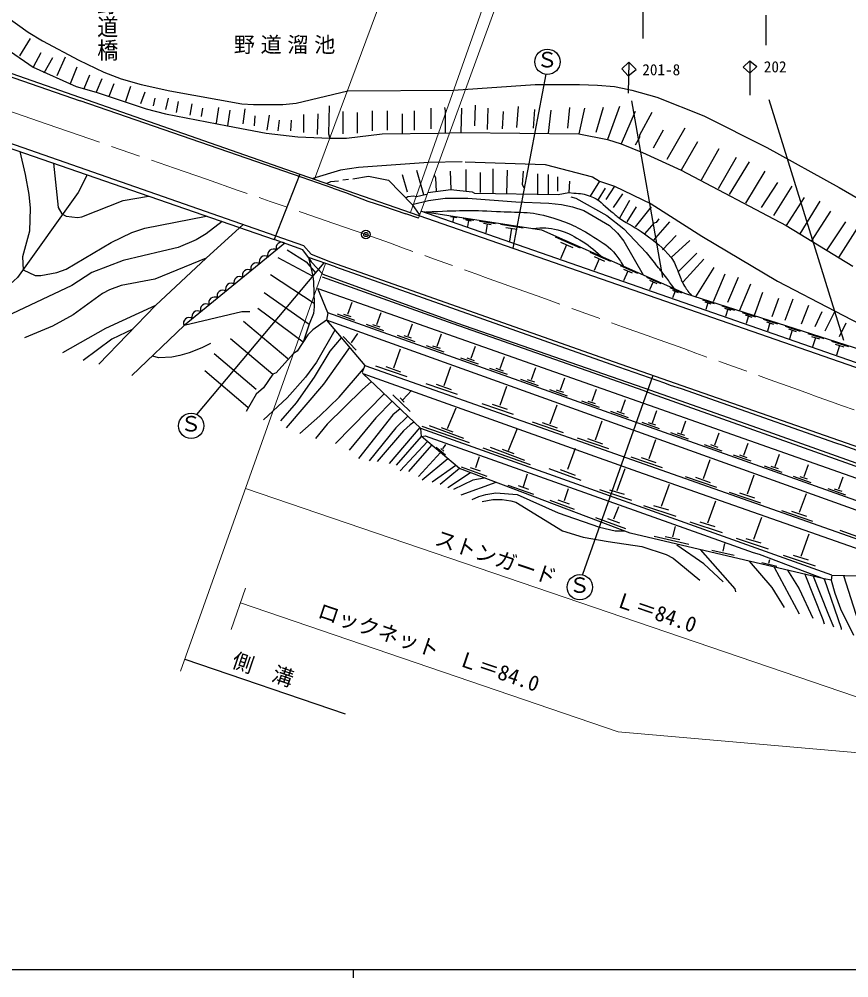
# Model space of a CAD drawing. Units: millimetres, scale not verified. Extents: x 40000 to 680000, y 20000 to 380000.
# Drawn here: x 128466 to 226682, y 204000 to 317450 of the extents above; entities that cross this region are included whole.
import ezdxf
from ezdxf.enums import TextEntityAlignment as Align

# ---------------------------------------------------------------- set-up
doc = ezdxf.new("R2010")
doc.units = ezdxf.units.MM
doc.header["$LTSCALE"] = 1000
doc.header["$PDMODE"] = 32
doc.header["$PDSIZE"] = 500
doc.linetypes.add('CHAIN', pattern=[18.5, 12, -1.5, 3.5, -1.5])
for name, color, linetype, lineweight in [('M-BGD', 7, 'Continuous', 25), ('M-BMK', 2, 'CHAIN', 13), ('M-BMK-SRVR', 3, 'Continuous', 25), ('M-STR-HTXT', 7, 'Continuous', 13), ('M-STR-STR1', 1, 'Continuous', 25), ('M-STR-STRC', 7, 'Continuous', 25), ('M-TTL-BAND', 7, 'Continuous', 25)]:
    doc.layers.add(name, color=color, linetype=linetype, lineweight=lineweight)
doc.styles.add('@ＭＳ ゴシック', font='')
doc.styles.add('ＭＳ ゴシック', font='')
doc.styles.get('@ＭＳ ゴシック').set_extended_font_data('@MS Gothic')
doc.styles.get('ＭＳ ゴシック').set_extended_font_data('MS Gothic')

msp = doc.modelspace()

# ---------------------------------------------------------------- linework, layer by layer
at = {"layer": 'M-BGD'}
for p, q in [((114877, 314974), (135705, 307778)), ((129778, 315144), (128508, 313112)), ((131048, 313450), (130117, 311757)), ((132403, 312858), (131387, 311080)), ((133927, 312942), (132911, 310741)), ((135281, 311757), (134519, 309810)), ((190817, 310923), (186919, 290351)), ((136805, 310826), (136128, 309217)), ((138245, 310402), (137567, 308794)), ((139684, 309810), (139091, 308286)), ((135197, 309471), (137567, 308794)), ((137567, 308794), (143494, 306846)), ((141631, 309471), (141039, 307693)), ((143325, 308794), (142817, 307439)), ((161951, 298718), (135705, 307778)), ((144510, 308116), (144341, 307185)), ((146119, 308116), (145780, 306762)), ((147304, 307693), (147050, 306423)), ((143494, 306846), (145780, 306254)), ((148913, 307439), (148659, 306084)), ((150183, 306931), (150013, 305915)), ((152045, 307016), (151791, 305153)), ((153400, 306677), (153146, 304814)), ((155178, 306846), (154924, 305068)), ((166777, 306508), (166777, 303883)), ((168471, 306423), (168471, 303968)), ((170249, 306592), (170249, 304222)), ((172027, 306592), (172027, 304306)), ((175244, 306592), (175244, 304306)), ((177191, 306931), (177191, 304476)), ((180832, 306931), (180747, 304052)), ((182441, 307270), (182356, 304814)), ((183965, 306931), (183880, 304391)), ((185743, 306508), (185658, 304476)), ((187521, 307100), (187351, 304645)), ((189468, 306762), (189299, 304560)), ((191415, 306677), (191077, 303968)), ((193617, 307016), (193363, 304560)), ((195395, 306931), (194717, 303883)), ((197596, 307016), (196749, 304052)), ((199543, 307100), (198104, 303206)), ((201406, 306508), (199713, 302698)), ((145780, 306254), (153146, 304814)), ((156363, 306000), (156279, 304814)), ((158057, 306084), (157803, 304306)), ((159242, 305492), (159073, 304222)), ((160681, 305492), (160597, 304222)), ((162121, 306169), (162121, 304052)), ((163814, 306254), (163729, 303798)), ((173805, 306254), (173805, 303883)), ((153146, 304814), (157718, 303968)), ((178123, 303968), (180747, 304052)), ((180747, 304052), (194717, 303883)), ((204708, 304306), (203523, 302190)), ((207248, 304560), (205131, 300835)), ((157718, 303968), (161443, 303544)), ((161443, 303544), (165253, 303375)), ((165253, 303375), (167201, 303375)), ((167201, 303375), (171434, 303883)), ((171434, 303883), (178123, 303968)), ((194717, 303883), (198104, 303206)), ((198104, 303206), (199713, 302698)), ((208772, 302952), (206825, 299565)), ((199713, 302698), (202253, 301682)), ((211312, 302105), (209195, 298380)), ((202253, 301682), (206825, 299565)), ((213344, 301089), (211227, 297364)), ((175498, 299565), (176345, 296686)), ((181340, 299650), (181340, 297110)), ((184557, 299734), (184557, 296856)), ((186251, 299565), (186166, 296771)), ((206825, 299565), (219271, 293046)), ((214868, 300581), (212497, 296686)), ((161690, 299123), (234934, 273657)), ((165592, 297448), (161951, 298718)), ((167455, 298464), (166777, 298380)), ((173805, 299057), (174397, 297025)), ((179477, 299480), (179562, 297279)), ((183033, 299311), (183033, 296940)), ((189807, 299142), (189807, 296686)), ((191077, 299057), (191077, 296771)), ((192177, 298803), (192177, 297110)), ((216731, 299480), (214445, 295670)), ((165592, 297448), (167116, 296940)), ((193617, 298295), (193532, 296940)), ((197173, 298295), (196072, 296517)), ((197850, 297448), (197003, 296094)), ((198951, 297702), (197935, 296094)), ((218255, 298126), (216307, 295162)), ((219948, 297702), (217747, 294231)), ((167116, 296940), (169741, 295924)), ((199882, 296771), (198781, 295162)), ((221387, 296348), (219271, 293046)), ((169741, 295924), (171603, 295332)), ((171603, 295332), (174228, 294400)), ((174990, 295501), (175837, 294316)), ((200729, 296009), (199543, 293892)), ((201491, 295247), (200390, 293469)), ((203269, 295247), (201406, 292876)), ((223250, 295924), (220879, 292030)), ((175724, 293902), (174228, 294400)), ((176031, 294739), (190291, 292530)), ((235138, 274127), (176031, 294739)), ((179514, 294098), (180289, 293978)), ((179901, 294038), (179821, 293522)), ((181034, 293863), (182295, 293667)), ((224520, 294739), (222234, 291183)), ((181330, 293688), (181961, 293590)), ((181645, 293639), (181534, 292924)), ((182973, 293562), (184855, 293271)), ((183415, 293301), (184356, 293156)), ((183885, 293228), (183720, 292162)), ((185448, 293179), (188121, 292765)), ((186075, 292808), (187412, 292601)), ((186743, 292705), (186508, 291190)), ((205470, 293469), (203523, 291268)), ((219271, 293046), (227145, 288220)), ((226298, 293469), (224097, 290167)), ((227653, 292707), (225451, 289236)), ((190291, 292530), (207247, 285026)), ((191931, 291695), (194864, 290397)), ((200051, 292622), (202676, 289828)), ((206232, 291860), (204623, 290167)), ((159929, 290927), (147981, 281192)), ((162036, 290167), (158662, 291384)), ((193268, 290752), (192532, 289090)), ((192535, 291077), (194001, 290428)), ((207841, 291268), (205639, 289236)), ((160173, 290167), (162459, 288728)), ((162713, 289236), (162036, 290167)), ((196013, 289888), (198477, 288798)), ((196520, 289369), (197752, 288824)), ((202676, 289828), (203777, 288474)), ((208687, 289744), (206486, 287542)), ((164545, 288609), (149476, 270677)), ((162459, 288728), (163551, 287426)), ((165931, 288135), (162713, 289236)), ((162713, 289236), (163052, 288728)), ((162713, 289236), (163221, 287034)), ((163052, 288728), (164407, 287288)), ((197136, 289096), (196518, 287700)), ((199598, 288302), (201650, 287394)), ((209534, 289066), (207079, 286357)), ((164407, 287288), (180239, 281531)), ((165931, 288135), (190569, 279414)), ((200533, 287643), (200018, 286480)), ((200020, 287870), (201046, 287416)), ((210719, 288050), (208518, 284579)), ((211989, 287288), (210635, 283986)), ((164322, 286950), (179816, 281446)), ((202745, 286909), (204435, 286161)), ((203515, 286366), (203091, 285408)), ((203093, 286553), (203938, 286179)), ((213598, 286865), (212328, 283902)), ((215037, 286103), (213683, 282886)), ((157464, 285087), (162798, 281362)), ((205509, 285686), (206881, 285078)), ((206134, 285245), (205790, 284467)), ((205791, 285397), (206477, 285093)), ((207247, 285026), (228313, 278283)), ((216477, 285087), (215461, 282378)), ((167375, 282523), (167890, 283953)), ((209343, 284250), (210749, 283800)), ((209650, 283997), (210353, 283772)), ((210001, 283884), (209746, 283088)), ((218339, 284410), (217577, 282208)), ((220033, 284325), (219101, 281785)), ((164999, 282716), (164830, 281839)), ((243316, 254861), (164999, 282716)), ((166096, 282580), (168181, 281841)), ((166855, 282554), (167734, 282263)), ((170804, 281303), (171319, 282733)), ((211656, 283510), (213153, 283031)), ((211982, 283240), (212731, 283001)), ((212357, 283120), (212085, 282272)), ((214058, 282741), (215650, 282231)), ((221895, 283563), (221049, 281362)), ((223504, 282801), (222657, 281023)), ((225028, 282886), (223843, 280515)), ((155009, 281700), (160258, 277298)), ((164830, 281839), (169402, 276451)), ((169525, 281360), (171610, 280622)), ((174503, 279985), (175018, 281415)), ((179816, 281446), (202422, 273488)), ((180239, 281531), (202422, 273826)), ((214405, 282454), (215202, 282199)), ((214803, 282327), (214515, 281425)), ((216554, 281942), (218244, 281401)), ((216922, 281638), (217767, 281367)), ((217345, 281503), (217038, 280545)), ((226309, 281479), (225536, 279838)), ((147981, 281192), (141801, 275266)), ((167854, 279246), (168572, 280237)), ((170284, 281334), (171163, 281043)), ((219145, 281113), (220938, 280539)), ((219536, 280790), (220433, 280503)), ((219984, 280646), (219659, 279631)), ((221837, 280251), (223736, 279643)), ((153485, 279668), (158480, 275435)), ((166808, 279886), (168376, 278294)), ((167791, 279153), (167854, 279246)), ((173223, 280042), (175309, 279304)), ((173983, 280016), (174862, 279725)), ((177931, 278765), (178446, 280196)), ((190569, 279414), (198527, 276620)), ((222251, 279909), (223201, 279605)), ((222726, 279757), (222382, 278681)), ((224633, 279356), (226643, 278713)), ((172802, 276203), (173610, 278450)), ((176652, 278823), (178738, 278084)), ((177411, 278797), (178290, 278505)), ((181985, 277326), (182500, 278757)), ((225071, 278994), (226076, 278673)), ((225574, 278834), (225209, 277695)), ((151537, 277890), (156533, 273657)), ((180706, 277383), (182791, 276645)), ((181465, 277357), (182344, 277066)), ((185414, 276107), (185929, 277537)), ((150437, 275858), (155517, 271540)), ((169402, 276451), (237897, 252321)), ((170649, 276425), (174347, 275162)), ((171854, 276343), (173621, 275735)), ((178776, 274098), (179584, 276345)), ((184135, 276164), (186220, 275425)), ((184894, 276138), (185773, 275847)), ((189113, 274789), (189628, 276219)), ((170166, 274552), (169063, 273572)), ((169148, 275520), (176006, 269000)), ((187833, 274846), (189919, 274107)), ((188593, 274820), (189472, 274529)), ((192542, 273569), (193056, 274999)), ((203487, 275292), (195141, 251728)), ((174905, 273488), (173889, 272387)), ((176623, 274321), (180321, 273057)), ((177828, 274239), (179595, 273630)), ((185406, 271763), (186214, 274010)), ((191262, 273626), (193348, 272888)), ((192021, 273600), (192900, 273309)), ((196314, 272230), (196828, 273660)), ((202422, 273826), (215884, 269085)), ((202422, 273488), (203269, 273149)), ((206825, 273742), (211651, 272048)), ((171667, 273125), (165931, 267222)), ((172704, 272980), (174736, 271032)), ((173551, 272641), (174059, 272133)), ((195034, 272287), (197120, 271549)), ((199742, 271011), (200257, 272441)), ((203269, 273149), (246279, 257909)), ((180154, 271433), (179113, 268951)), ((183253, 271985), (186951, 270721)), ((184458, 271903), (186225, 271295)), ((191338, 269562), (192146, 271809)), ((195793, 272261), (196672, 271970)), ((211651, 272048), (225113, 267307)), ((198463, 271068), (200548, 270329)), ((199222, 271042), (200101, 270750)), ((203441, 269692), (203956, 271123)), ((175879, 269121), (172281, 264852)), ((176091, 268069), (176006, 269000)), ((224689, 251644), (176006, 269000)), ((176149, 269289), (181737, 267342)), ((176996, 269374), (181060, 267850)), ((178435, 269120), (179790, 268612)), ((187436, 269000), (186335, 266376)), ((189185, 269785), (192883, 268521)), ((190390, 269703), (192157, 269094)), ((196683, 267679), (197491, 269926)), ((202162, 269750), (204247, 269011)), ((202921, 269724), (203800, 269432)), ((206870, 268473), (207385, 269903)), ((215884, 269085), (246533, 258163)), ((173974, 268746), (170841, 265106)), ((180578, 264259), (176091, 268069)), ((194530, 267902), (198228, 266638)), ((195735, 267820), (197502, 267211)), ((205590, 268530), (207676, 267792)), ((206350, 268504), (207229, 268213)), ((210829, 267067), (211344, 268497)), ((176811, 267457), (173551, 264005)), ((177276, 267053), (174567, 263920)), ((177848, 266819), (178932, 265899)), ((178370, 266648), (178737, 266336)), ((178612, 266585), (178963, 267116)), ((183372, 266714), (188960, 264767)), ((184219, 266799), (188283, 265275)), ((194294, 266630), (193363, 264174)), ((203026, 265445), (203834, 267692)), ((209550, 267124), (211636, 266386)), ((210309, 267098), (211188, 266807)), ((214258, 265848), (214773, 267278)), ((225113, 267307), (225959, 267053)), ((225959, 267053), (232563, 264682)), ((178336, 266162), (175752, 263328)), ((182513, 264385), (182973, 265704)), ((185658, 266545), (187013, 266037)), ((200873, 265667), (204571, 264403)), ((202079, 265585), (203846, 264977)), ((212979, 265905), (215064, 265166)), ((213738, 265879), (214617, 265587)), ((217957, 264529), (218472, 265960)), ((179212, 265419), (176175, 262904)), ((180152, 264621), (177361, 262650)), ((180797, 264456), (183824, 263363)), ((181865, 264409), (183020, 264019)), ((209464, 263101), (210272, 265347)), ((216678, 264587), (218763, 263848)), ((217437, 264561), (218316, 264269)), ((221386, 263310), (221901, 264740)), ((180578, 264259), (178292, 262396)), ((181888, 263766), (179223, 261973)), ((200813, 256639), (180578, 264259)), ((188176, 262158), (188655, 263632)), ((191161, 264259), (194971, 262904)), ((192516, 264174), (194294, 263497)), ((199270, 261675), (200218, 264284)), ((207311, 263323), (211009, 262059)), ((208517, 263241), (210284, 262632)), ((214684, 261262), (215491, 263509)), ((220106, 263367), (222192, 262629)), ((220866, 263341), (221745, 263050)), ((225483, 261855), (225998, 263286)), ((184904, 262630), (180747, 261126)), ((186327, 262322), (189346, 261222)), ((187520, 262252), (188749, 261819)), ((204498, 259811), (205446, 262421)), ((193013, 260493), (193504, 261898)), ((197164, 261780), (200955, 260516)), ((198334, 261768), (200101, 261230)), ((212531, 261484), (216228, 260220)), ((213736, 261402), (215503, 260794)), ((220850, 259090), (221658, 261336)), ((224203, 261912), (226289, 261174)), ((224963, 261886), (225842, 261595)), ((191293, 260540), (194160, 259464)), ((192241, 260587), (193575, 260084)), ((202391, 259916), (206183, 258653)), ((203561, 259905), (205328, 259366)), ((209983, 257856), (210931, 260465)), ((198876, 258305), (199437, 259780)), ((218697, 259312), (222395, 258048)), ((219902, 259230), (221669, 258621)), ((196699, 258481), (200233, 257170)), ((198127, 258340), (199519, 257860)), ((207877, 257961), (211668, 256697)), ((209047, 257949), (210814, 257411)), ((215435, 255912), (216383, 258521)), ((192770, 256893), (195225, 256131)), ((223758, 251220), (200813, 256639)), ((205863, 256194), (206167, 257411)), ((221022, 253920), (221970, 256529)), ((229586, 255517), (225662, 256929)), ((195225, 256131), (198189, 255623)), ((203647, 256256), (207735, 255304)), ((204935, 256233), (206659, 255874)), ((211795, 254511), (212019, 255384)), ((213328, 256017), (217120, 254753)), ((214499, 256005), (216266, 255467)), ((210464, 254612), (213097, 254027)), ((216394, 253150), (218141, 252729)), ((217221, 253088), (217330, 253509)), ((218916, 254025), (222707, 252761)), ((220086, 254013), (221853, 253475)), ((217855, 252614), (220795, 247072)), ((221480, 251758), (223589, 246394)), ((222456, 251528), (224181, 247156)), ((224605, 251051), (223758, 251220)), ((224689, 251644), (237135, 251305)), ((226056, 251606), (228330, 244447)), ((223589, 246394), (223758, 245886)), ((224181, 247156), (224859, 245548)), ((225790, 245378), (225790, 245209)), ((148085, 241725), (167047, 235258))]:
    msp.add_line(p, q, dxfattribs=at)
for points in [[(84481, 347317), (84989, 347317), (87445, 346809), (90916, 345878), (95996, 344269), (97943, 343507), (101330, 341898), (102854, 340967), (106918, 338004), (110220, 335294), (111913, 333770), (116909, 328860), (119533, 325981), (123767, 320816), (126730, 317938), (129524, 315906)], [(81597, 343472), (85497, 342914), (90662, 341475), (95234, 339866), (98028, 338596), (99298, 337919), (100737, 337072), (105902, 333686), (111744, 328352), (116993, 322510), (121481, 318022), (124190, 315821), (130117, 311757), (135197, 309471)], [(129524, 315906), (131217, 314890), (135535, 312604), (138499, 311164), (140531, 310402), (142901, 309725), (146288, 308963), (154839, 307439), (156194, 307354), (159665, 307354), (161274, 307524), (167370, 308963), (179901, 309048), (189553, 309725)], [(102007, 310233), (110728, 307185), (111321, 308370), (162121, 290675), (163052, 289659), (165338, 288728), (197342, 277467), (206909, 274080)], [(189553, 309725), (194802, 309725), (196919, 309640), (198951, 309471), (199882, 309302), (200983, 309048), (203946, 308201), (209534, 306000), (216985, 302274), (225536, 297533), (230785, 294485), (238151, 289828), (243570, 287796), (248735, 286188), (252206, 285510), (255339, 285426)], [(165169, 307185), (165084, 303883), (165253, 303375)], [(178800, 307016), (178885, 306592), (178885, 304052)], [(203353, 306423), (201914, 303714), (201914, 303460), (201406, 302528)], [(128527, 301775), (129185, 299057), (129609, 296686), (129778, 295078), (129693, 292368), (128847, 289320), (128931, 287796), (130371, 287119), (131048, 287119), (132911, 287458), (134011, 287881), (139345, 291014), (141801, 292199), (143325, 292707), (150622, 294156)], [(132519, 300398), (133080, 295162), (133503, 294400), (134011, 294146), (135366, 293977), (135874, 294062), (140785, 296009), (143757, 296523)], [(180917, 300581), (176937, 300496), (168640, 299904), (166523, 299565), (163241, 298584)], [(181255, 300581), (190738, 300242), (196326, 298803), (197173, 298295), (198951, 297702), (203269, 295586), (209280, 291776), (218255, 286442), (231886, 279330), (236148, 276459)], [(136499, 299025), (135451, 296940), (128254, 286865), (126984, 285680), (125799, 284918), (120211, 282124)], [(167963, 298549), (169825, 298888), (172196, 298380), (174990, 295501), (176937, 296009), (178885, 296263), (181594, 296263), (187267, 295840), (191161, 295670), (192685, 295501), (193955, 295247), (195310, 294824), (198358, 293046), (199289, 292114), (200051, 291183), (202337, 287204)], [(177869, 297110), (177784, 298634), (177615, 298972)], [(188113, 299480), (188029, 297872), (188198, 297533)], [(166269, 298295), (165338, 298210), (164898, 298011)], [(176853, 296940), (179562, 297279), (182102, 297025), (182356, 296856), (192262, 296686), (193532, 296940), (194125, 296856)], [(176683, 296686), (175498, 296432), (175159, 296517), (174482, 296432), (174228, 296263)], [(193786, 296432), (194379, 296263), (198019, 294231), (200051, 292622)], [(152492, 293511), (150606, 292030), (149421, 291352), (147304, 290421), (145441, 289998), (140785, 288897), (137059, 287458), (134689, 285934), (124783, 281277)], [(154994, 293157), (150606, 289151), (144595, 283563), (137906, 276620)], [(204200, 293808), (203861, 293384), (203607, 293300), (202507, 292030)], [(150606, 289151), (144510, 286696), (140531, 285934), (139176, 285426), (138329, 285002), (134858, 282462), (132403, 281108), (129101, 279753)], [(159073, 289236), (163221, 287034), (163306, 286357), (163391, 283817), (158226, 287204)], [(164999, 282716), (163814, 285595), (245737, 256736)], [(163391, 283817), (163391, 283394), (163306, 282632), (162798, 281362), (162072, 279238), (156702, 283224)], [(144595, 283563), (138668, 280854), (133588, 277975)], [(155771, 282801), (154839, 282801), (147981, 281192)], [(242639, 253930), (164830, 281839), (163221, 280684), (162629, 280092), (161359, 278144), (160935, 277890), (158903, 275604), (158480, 275435), (157379, 273826)], [(141912, 280779), (139430, 279584), (136043, 277044)], [(165850, 280637), (163645, 276874), (162375, 275096), (160173, 272641), (157379, 270016)], [(166596, 279758), (165253, 278144), (163391, 275096), (161274, 272048), (159411, 269932)], [(151114, 279076), (150098, 278568), (148574, 277975), (147473, 277636), (146542, 277467), (145018, 277382), (144256, 277552)], [(167583, 278595), (164491, 274250), (160089, 269085)], [(161697, 268408), (164068, 270524), (166354, 272726), (169240, 276087)], [(169402, 276451), (169063, 275689), (169148, 275520), (201660, 263920), (229685, 254099), (236797, 251390), (237982, 248511), (238151, 247918), (238829, 246479), (239506, 245294), (242131, 241822), (244501, 237674)], [(198527, 276620), (204877, 274419), (205549, 274126), (206825, 273742)], [(157379, 273826), (156533, 273064), (155347, 271032)], [(169063, 273572), (164915, 269508), (163560, 267815)], [(206909, 274080), (228076, 266714), (276844, 249019), (291237, 244616), (303937, 241484)], [(172611, 272228), (170672, 270270), (167539, 266460)], [(173562, 271324), (172704, 270609), (168640, 265444)], [(174427, 270421), (173043, 269085), (169910, 265190)], [(175201, 269765), (174736, 269424), (173974, 268746)], [(173127, 264682), (176091, 268069), (176514, 268154), (215376, 254353), (216053, 254147), (223758, 251220), (225790, 245378)], [(183520, 263151), (182187, 262904), (179901, 261804)], [(182102, 260618), (182864, 260957), (183711, 261211), (184896, 261380), (187436, 261211), (192262, 259010), (197173, 257316), (199035, 256893), (200139, 256893)], [(183287, 260364), (184557, 260618), (185658, 260618), (186674, 260449), (187267, 260280), (192770, 256893)], [(198189, 255623), (202168, 255030), (205047, 254099), (205893, 253676), (209026, 251051)], [(211820, 250882), (209534, 252998), (206317, 255200)], [(209085, 254685), (213175, 250035), (213259, 249696)], [(214884, 253316), (217577, 250204), (219017, 247834)], [(219432, 252242), (220795, 250035), (222403, 246564)], [(224689, 251644), (224605, 251051), (225028, 249527), (225705, 247664), (227229, 244532)]]:
    msp.add_lwpolyline(points, dxfattribs=at)
for centre in [(191003, 312411), (148830, 269324), (194837, 250228)]:
    msp.add_circle(centre, 1500, dxfattribs=at)
for centre in [(159534, 290395), (157542, 288773), (158538, 289584), (156547, 287962), (155551, 287150), (153560, 285528), (154555, 286339), (152564, 284717), (150573, 283094), (151569, 283906), (149577, 282283), (148582, 281472)]:
    msp.add_arc(centre, 662, 53.35875, 204.98466, dxfattribs=at)
for points, knots in [([(194125, 296856), (194970, 296830), (195342, 296768), (196072, 296517), (197184, 296135), (197566, 295452), (198503, 294741), (198921, 294424), (199115, 294195), (199543, 293892), (200660, 293104), (201416, 292853), (202507, 292030), (203815, 291042), (204640, 290536), (205639, 289236), (206090, 288649), (206181, 288216), (206486, 287542), (206749, 286960), (206804, 286589), (207122, 286035), (207428, 285501), (207590, 285309), (208056, 284767)], [0, 0, 0, 0, 1, 1, 1, 2, 2, 2, 3, 3, 3, 4, 4, 4, 5, 5, 5, 6, 6, 6, 7, 7, 7, 8, 8, 8, 8]), ([(176643, 294644), (180560, 294812), (181725, 294899), (184972, 294699), (187484, 294545), (188978, 294770), (191379, 294015), (193474, 293355), (194650, 292868), (196487, 291663), (197580, 290946), (198301, 290607), (199102, 289574), (199479, 289087), (199641, 288873), (199960, 288251)], [0, 0, 0, 0, 1, 1, 1, 2, 2, 2, 3, 3, 3, 4, 4, 4, 5, 5, 5, 5]), ([(189223, 292695), (190542, 292775), (191097, 292818), (192239, 292523), (193320, 292243), (193872, 291892), (194837, 291329), (195925, 290694), (196299, 290349), (197409, 289380)], [0, 0, 0, 0, 1, 1, 1, 2, 2, 2, 3, 3, 3, 3]), ([(205992, 285581), (205519, 286261), (205389, 286445), (204980, 286983), (204528, 287579), (204366, 287769), (203777, 288474)], [0, 0, 0, 0, 1, 1, 1, 2, 2, 2, 2])]:
    msp.add_open_spline(points, degree=3, knots=knots, dxfattribs=at)
at = {"layer": 'M-BMK'}
for centre, radius, start, end in [((99622356, 287407993), 303852732, 250.88261, 250.89465), ((-11192889, -31427000), 33692681, 70.12407, 70.29141)]:
    msp.add_arc(centre, radius, start, end, dxfattribs=at)
at = {"layer": 'M-BMK-SRVR'}
msp.add_circle((169510, 291963), 500, dxfattribs=at)
msp.add_point((169510, 291963), dxfattribs=at)
at = {"layer": 'M-STR-HTXT'}
for p, q in [((175724, 293902), (193363, 342068)), ((176768, 334448), (163417, 298523)), ((174784, 294587), (187436, 330384)), ((164717, 288550), (147577, 240296)), ((155256, 261916), (246703, 230731)), ((155263, 250120), (153569, 245209)), ((154661, 248376), (199363, 233131)), ((199363, 233131), (236702, 229830))]:
    msp.add_line(p, q, dxfattribs=at)
at = {"layer": 'M-STR-STR1'}
for p, q in [((110545, 316966), (161690, 299123)), ((107782, 308928), (158662, 291384)), ((161690, 299123), (158662, 291384))]:
    msp.add_line(p, q, dxfattribs=at)
at = {"layer": 'M-STR-STRC'}
for p, q in [((202288, 318725), (202288, 315169)), ((216877, 314379), (216877, 317935)), ((200644, 312350), (200559, 308709)), ((214191, 311757), (214953, 312519)), ((214953, 312519), (215799, 311842)), ((214953, 312519), (214953, 308455)), ((214953, 311080), (214191, 311757)), ((215799, 311842), (214953, 311080)), ((200971, 307798), (204623, 286865)), ((217207, 307948), (226038, 279464))]:
    msp.add_line(p, q, dxfattribs=at)
msp.add_lwpolyline([(200644, 312350), (199797, 311588), (200559, 310741), (201491, 311503)], close=True, dxfattribs=at)
at = {"layer": 'M-TTL-BAND'}
for p, q in [((40000, 205000), (579000, 205000)), ((168000, 205000), (168000, 204000))]:
    msp.add_line(p, q, dxfattribs=at)

# ---------------------------------------------------------------- texts
at = {"layer": 'M-BGD', "style": '@ＭＳ ゴシック', "width": 1.1}
msp.add_text('野道橋', height=1833, rotation=270, dxfattribs=at).set_placement((137454, 320678), align=Align.BOTTOM_LEFT)
at = {"layer": 'M-BGD', "style": 'ＭＳ ゴシック'}
for p in [(189716, 311194), (147543, 268107), (193549, 249011)]:
    msp.add_text('Ｓ', height=1833, dxfattribs=at).set_placement(p, align=Align.BOTTOM_LEFT)
at = {"layer": 'M-BGD', "insert": (153866, 313321), "char_height": 1833, "attachment_point": 7, "style": 'ＭＳ ゴシック'}
msp.add_mtext('\\T1.27;野道溜池', dxfattribs=at)
at = {"layer": 'M-STR-HTXT', "style": 'ＭＳ ゴシック'}
for s, p in [('ストンガード\u3000\u3000\u3000Ｌ＝84.0', (177344, 254782)), ('ロックネット\u3000Ｌ＝84.0', (163468, 246174)), ('側\u3000溝', (153322, 240319))]:
    msp.add_text(s, height=1833, rotation=341.169, dxfattribs=at).set_placement(p, align=Align.BOTTOM_LEFT)
at = {"layer": 'M-STR-STRC', "style": 'ＭＳ ゴシック'}
for s, p in [('201-8', (202233, 310415)), ('202', (216617, 310763))]:
    msp.add_text(s, height=1320, dxfattribs=at).set_placement(p, align=Align.BOTTOM_LEFT)

doc.saveas('drawing.dxf')
